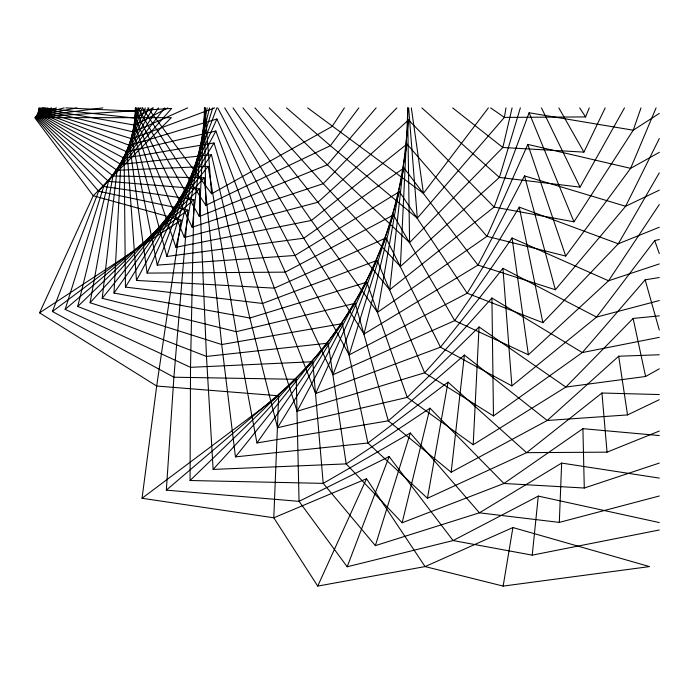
<?xml version="1.0" encoding="UTF-8"?>
<svg xmlns="http://www.w3.org/2000/svg" width="694" height="694" viewBox="0 0 694 694"><rect width="100%" height="100%" fill="white"/><g stroke="black" fill="none" stroke-linecap="round" stroke-linejoin="round"><path stroke-width="1.04" d="M659.3 495.993L559.312 522.4L479.407 512.823L410.31 433.021L323.213 483.371L190.061 480.517L190.52 367.326L193.921 199.672L103.727 186.478L35.845 116.358L102.807 107.9M559.312 522.4L561.654 463.08L659.3 478.097M278.684 395.797L273.8 517.793L317.722 586.1L425.075 566.582L512.909 527.544L649.541 566.59L503.15 586.1L425.075 566.582L366.519 478.756L273.8 517.793L142.053 498.275L156.688 386.038L181.091 220.128L93.256 195.734L34.7 117.659L171.331 117.659L93.256 195.734L39.575 312.838L156.688 386.038L278.684 395.797L142.053 498.275M254.924 107.9L323.239 183.676L400.386 266.496L407.942 107.9M376.122 107.9L327.403 164.79L199.352 216.519L204.6 107.9M145.254 107.9L120.799 164.409L113.998 293.059L249.84 318.008L366.848 282.172L407.222 397.384L473.195 444.741L479.051 326.961L565.836 387.07L645.611 376.486L659.3 368.835M659.3 529.99L532.229 555.139L453.087 540.557L389.134 456.565L299.053 501.354L166.334 490.146L173.899 377.215L187.831 210.108L98.635 191.266L35.299 117.017L171.652 108.438L98.635 191.266L52.423 311.511L173.899 377.215L296.26 379.297L299.053 501.354L347.173 566.781L453.087 540.557L538.292 496.089L659.3 522.565M532.229 555.139L538.292 496.089M396.864 107.9L323.239 183.676L192.186 227.25L205.511 107.9M243.004 107.9L317.887 202.258L389.681 289.754L408.514 120.01L494.102 207.072L573.964 221.828L633.223 130.203L641.004 107.9M148.863 107.9L117.06 170.316L102.2 298.29L236.194 331.706L355.224 303.295L388.293 420.824L451.169 472.224L464.407 355.05L547.236 420.486L627.523 414.925L659.3 399.701M136.727 107.9L131.834 138.8L157.252 265.099L295.019 255.479L399.449 191.665L467.209 293.224L542.89 322.684L618.276 243.794L659.3 172.832M503.15 586.1L512.909 527.544M505.969 107.9L504.373 117.399L417.294 218.185L330.379 145.697L286.535 107.9M408.514 120.01L317.887 202.258L184.361 237.522L207.142 107.9M233.054 107.9L311.389 220.458L377.545 312.291L406.988 144.066L486.954 236.342L565.723 256.069L630.62 168.356L656.082 107.9M153.218 107.891L112.948 175.981L90.081 302.757L221.724 344.528L342.316 323.647L367.924 443.024L427.443 498.275L448.02 382.151L526.572 452.661L607.05 452.158L659.3 431.052M138.08 107.9L129.691 145.454L147.119 273.089L285.217 272.143L393.446 215.01L454.691 320.628L528.377 354.781L608.56 280.784L659.3 204.522M512.094 107.9L502.829 147.492L409.599 242.605L327.403 164.79L269.229 107.9M224.717 107.891L303.755 238.224L364.012 334.031L403.969 167.983L477.975 265.091L555.356 289.736L625.632 206.274L659.3 138.557M406.988 144.066L311.389 220.458L175.912 247.281L209.545 107.9M158.44 107.9L108.498 181.377L77.719 306.47L206.474 356.43L328.132 343.157L346.202 463.896L402.138 522.773L429.968 408.185L503.939 483.484L584.287 488.021L659.3 463.08M139.919 107.9L127.123 151.951L136.501 280.437L274.39 288.157L385.994 237.938L440.482 347.2L511.886 385.899L596.554 317.089L654.72 240.558L659.3 239.508M520.344 107.9L499.402 177.421L400.386 266.496M403.969 167.983L303.755 238.224L166.864 256.485L212.763 107.9M217.751 107.9L295.019 255.479L349.151 354.877L399.449 191.665M164.678 107.9L103.727 186.478L65.149 309.385L190.52 367.326L312.768 361.73L323.213 483.371L375.35 545.64L410.31 433.021M142.296 107.9L124.157 158.284L125.449 287.108L262.584 303.469L377.12 260.354L424.641 372.817L493.469 415.932L582.301 352.561L645.151 279.847L659.3 277.539M659.3 113.417L633.223 130.203L529.106 112.766L494.102 207.072L389.681 289.754M157.252 265.099L216.866 107.9M43.158 107.9L38.404 110.91L129.691 145.454L216.918 118.995L285.217 272.143L332.999 374.743L393.446 215.01M347.173 566.781L389.134 456.565M490.641 107.9L504.373 117.399L585.589 116.93L589.258 107.9M659.3 152.35L630.62 168.356L527.813 144.413L486.954 236.342L377.545 312.291M45.205 107.9L38.196 111.751L127.123 151.951L215.843 131.019L274.39 288.157L315.631 393.559L385.994 237.938M147.119 273.089L216.918 118.995M317.722 586.1L366.519 478.756M452.679 107.9L502.829 147.492L583.906 152.116L605.185 107.9M659.3 190.165L625.632 206.274L524.525 175.92L477.975 265.091L364.012 334.031M47.86 107.891L37.927 112.567L124.157 158.284L214.021 142.964L262.584 303.469L297.119 411.256L377.12 260.354M136.501 280.437L215.843 131.019M421.883 107.9L499.402 177.421L580.037 187.12L624.487 107.9M659.3 227.242L618.276 243.794L519.259 207.15L467.209 293.224L349.151 354.877M125.449 287.108L214.021 142.964M51.46 107.9L37.606 113.382L120.799 164.409L211.444 154.762L249.84 318.008L277.531 427.747L366.848 282.172M344.363 107.9L332.148 126.438L211.592 193.8L147.839 107.9M659.3 263.937L608.56 280.784L512.059 237.999L454.691 320.628L332.999 374.743M113.998 293.059L211.444 154.762M56.526 107.9L37.242 114.163L117.06 170.316L208.131 166.387L236.194 331.706L256.954 442.972L355.224 303.295M358.833 107.9L330.379 145.697L205.832 205.355L142.6 107.9M307.685 107.9L423.444 193.331L488.368 107.9M659.3 300.545L596.554 317.089L502.924 268.318L440.482 347.2L315.631 393.559M64.186 107.9L36.817 114.918L112.948 175.981L204.097 177.777L221.724 344.528L235.457 456.878L342.316 323.647M102.2 298.29L208.131 166.387M659.3 337.362L582.301 352.561L491.916 298.021L424.641 372.817L297.119 411.256M90.081 302.757L204.097 177.777M77.034 107.9L36.357 115.655L108.498 181.377L199.352 188.881L206.474 356.43L213.127 469.413L328.132 343.157M659.3 315.857L633.128 318.442L565.836 387.07L473.195 444.741M479.051 326.961L407.222 397.384L277.531 427.747M77.719 306.47L199.352 188.881M190.061 480.517L312.768 361.73M39.194 107.9L38.743 108.325L134.87 125.163L167.783 107.9M659.3 354.764L618.71 356.222L547.236 420.486L451.169 472.224M464.407 355.05L388.293 420.824L256.954 442.972M166.334 490.146L296.26 379.297M65.149 309.385L193.921 199.672M40.252 107.891L38.682 109.192L133.56 132.034L187.58 107.9M659.3 394.556L601.941 393.012L526.572 452.661L427.443 498.275M448.02 382.151L367.924 443.024L235.457 456.878M52.423 311.511L187.831 210.108M41.545 107.891L38.578 110.051L131.834 138.8L214.602 107.9M140.969 107.9L136.171 111.24L65.921 107.9M659.3 435.554L582.908 428.675L503.939 483.484L402.138 522.773M429.968 408.185L346.202 463.896L213.127 469.413M39.575 312.838L181.091 220.128M152.741 107.9L135.738 118.223L42.612 107.9M561.654 463.08L479.407 512.823L375.35 545.64M579.681 107.9L585.589 116.93M558.835 107.9L583.906 152.116M138.21 107.9L199.352 216.519M541.467 107.9L580.037 187.12M192.186 227.25L136.171 111.24L135.851 107.9L133.56 132.034L166.864 256.485M529.106 112.766L573.964 221.828M184.361 237.522L135.738 118.223L135.417 107.9L134.87 125.163L175.912 247.281M654.72 240.558L659.3 253.596M527.813 144.413L565.723 256.069M645.151 279.847L659.3 330.049M524.525 175.92L555.356 289.736M633.128 318.442L645.611 376.486M519.259 207.15L542.89 322.684M618.71 356.222L627.523 414.925M411.334 107.9L423.444 193.331M512.059 237.999L528.377 354.781M601.941 393.012L607.05 452.158M408.671 107.9L417.294 218.185M204.93 107.9L211.592 193.8M502.924 268.318L511.886 385.899M582.908 428.675L584.287 488.021M407.552 107.9L409.599 242.605M204.418 107.9L205.832 205.355M491.916 298.021L493.469 415.932"/></g></svg>
